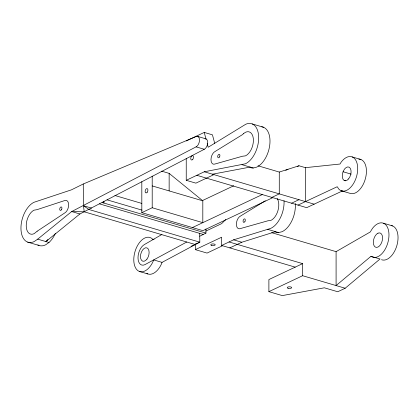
<?xml version="1.0" encoding="UTF-8"?>
<svg xmlns="http://www.w3.org/2000/svg" width="419" height="419" viewBox="0 0 419 419"><rect width="100%" height="100%" fill="white"/><g stroke="black" fill="none" stroke-linecap="round" stroke-linejoin="round"><path stroke-width="0.63" d="M103.917 201.282L103.917 203.058L205.949 233.095L205.949 228.968M141.816 181.678L141.816 212.653L152.202 207.751L152.207 176.174M169.145 190.902L169.15 173.377L161.619 171.156M222.788 245.623L207.038 253.081L195.333 249.635L195.333 243.816M268.888 291.65L268.888 279.557L302.633 263.624L302.633 275.712L268.888 291.65L282.291 295.599L324.337 287.801L337.745 291.75L345.167 288.241L380.043 258.994L370.967 256.323L336.09 285.569L336.09 251.646L370.249 231.985L372.439 228.444A17.792 10.229 -73.6 0 1 388.979 234.928A17.792 10.229 -73.6 0 1 372.439 257.036L370.967 256.323M199.701 233.373L199.811 242.172L162.043 262.378L161.095 264.735A17.792 10.229 -73.6 0 1 146.839 273.487M225.768 219.546L221.63 223.636L205.849 231.089M37.694 239.149L71.675 211.558L196.087 146.859A5.562 3.195 -73.6 0 0 199.481 140.019A5.562 3.195 -73.6 0 0 195.982 136.594L83.255 183.993L71.45 189.838L33.897 202.325A21.217 12.198 -73.6 0 0 20.95 228.423A21.217 12.198 -73.6 0 0 34.3 241.501L37.694 239.149L49.002 242.481A21.217 12.198 -73.6 0 0 55.36 233.409M205.074 138.741A5.562 3.195 -73.6 0 1 207.656 143.12A5.562 3.195 -73.6 0 1 204.289 149.279L79.877 213.978L45.896 241.564A21.217 12.198 -73.6 0 0 47.913 239.479M49.002 242.481L45.608 244.832A21.217 12.198 -73.6 0 1 37.841 244.916M265.316 200.774L240.616 215.979A6.741 3.876 -73.6 0 0 236.379 224.139A6.741 3.876 -73.6 0 0 240.49 228.544L267.877 220.803L270.805 220.446A12.701 7.301 -73.6 0 0 277.933 210.673A12.701 7.301 -73.6 0 0 277.242 198.596M161.875 234.488L144.696 244.387A10.978 6.311 -73.6 0 0 138.003 257.889A10.978 6.311 -73.6 0 0 144.911 264.651L186.748 242.014M199.732 236.232L205.949 233.095M186.235 140.941L204.242 132.425L212.443 134.834L214.743 143.481M186.235 158.366L186.24 180.306L204.263 171.78L245.34 163.813A21.217 12.198 -73.6 0 0 258.685 138.129A21.217 12.198 -73.6 0 0 245.738 124.26L208.185 147.242L207.201 143.539M213.92 174.623L195.893 183.15L186.24 180.306M233.76 185.774L202.812 200.392L202.812 222.662L152.202 207.751M285.716 170.35L288 169.271M297.275 166.579L298.983 165.772L305.404 167.663L339.998 164.033L341.166 162.137A17.792 10.229 -73.6 0 1 355.715 160.095A17.792 10.229 -73.6 0 1 353.767 183.129A17.792 10.229 -73.6 0 1 338.882 189.184L337.222 186.722L298.009 205.085L196.825 175.304M192.426 227.564L262.257 194.578M271.837 197.401L279.279 193.882L314.14 204.158L342.412 190.944M272.727 197.668L202.896 230.649L141.816 212.653M195.333 249.635L221.63 237.217L221.63 245.471L295.191 267.139M221.63 245.471L233.582 239.836L270.726 228.386A21.217 12.198 -73.6 0 0 284.03 200.795M314.14 204.158L306.692 207.677L298.009 205.085M275.534 231.66L241.779 242.25L229.832 247.891M291.561 203.199L298.988 199.69M195.086 244.324L199.811 242.172L88.922 209.495L83.475 205.719L83.255 183.993M190.991 246.351L195.123 244.481L84.235 211.81L71.675 211.558L79.877 213.978M154.113 239.17L152.914 239.652L152.479 239.04A17.792 10.229 -73.6 0 0 136.887 246.765A17.792 10.229 -73.6 0 0 137.128 269.993A17.792 10.229 -73.6 0 0 152.72 262.268L153.668 259.911L162.043 262.378M258.046 165.798L279.274 172.057L298.983 165.772M250.101 167.448A21.217 12.198 -73.6 0 0 253.249 167.998L256.648 167.144A21.217 12.198 -73.6 0 0 269.742 145.163A21.217 12.198 -73.6 0 0 261.744 126.784M274.534 231.534A21.217 12.198 -73.6 0 0 278.64 232.576L282.034 231.717A21.217 12.198 -73.6 0 0 295.301 203.503M212.47 174.199L250.143 167.087M102.095 202.55L103.917 203.058L103.514 201.864M252.285 123.956L263.598 127.287M352.196 156.931L360.921 159.503M343.067 171.748L351.169 174.136M197.71 136.432L205.912 138.846M344.151 180.432L345.397 180.799M196.087 146.859L204.289 149.279M341.166 190.729L349.896 193.3A17.792 10.229 -73.6 0 0 365.483 178.353A17.792 10.229 -73.6 0 0 358.811 159.089M241.941 164.667L253.249 167.998M383.464 223.233L392.535 225.909M204.263 171.78L279.279 193.882L279.274 172.057M152.202 185.916L202.812 200.827L169.15 173.377M267.332 229.245L278.64 232.576M271.669 232.676L336.09 251.646M114.953 195.511L141.832 203.43M107.049 199.837L142.104 210.16M233.582 239.836L241.779 242.25M99.46 203.87L203.189 234.399M229.067 241.967L302.633 263.624M91.677 208.133L83.475 205.719L84.235 211.81M302.633 275.712L345.167 288.241M139.438 271.475L147.818 273.942M27.696 242.13L39.009 245.461M204.242 132.425L206.048 139.218M305.404 167.663L305.414 201.586M391.508 225.611A17.792 10.229 -73.6 0 1 396.845 245.66A17.792 10.229 -73.6 0 1 381.51 259.707M61.624 209.448L61.399 209.825A1.781 1.021 -73.6 0 1 60.299 210.369L60.069 210.223A1.781 1.021 -73.6 0 1 60.043 207.897A1.781 1.021 -73.6 0 1 61.603 207.127A1.781 1.021 -73.6 0 1 61.624 209.448M219.572 156.874L219.341 157.24A1.781 1.021 -73.6 0 1 218.236 157.738L218.011 157.575A1.781 1.021 -73.6 0 1 218.037 155.229A1.781 1.021 -73.6 0 1 219.593 154.527A1.781 1.021 -73.6 0 1 219.572 156.874M244.958 221.447L244.727 221.813A1.781 1.021 -73.6 0 1 243.628 222.311L243.397 222.149A1.781 1.021 -73.6 0 1 243.423 219.802A1.781 1.021 -73.6 0 1 244.984 219.1A1.781 1.021 -73.6 0 1 244.958 221.447M37.15 231.22L34.217 233.634A12.701 7.301 -73.6 0 1 26.229 225.81A12.701 7.301 -73.6 0 1 33.976 210.186L36.966 209.678L64.411 200.649A6.741 3.876 -73.6 0 1 68.648 204.802A6.741 3.876 -73.6 0 1 64.536 213.093L37.15 231.22M243.617 133.52L242.669 134.509L215.23 151.406A6.741 3.876 -73.6 0 0 210.987 159.566A6.741 3.876 -73.6 0 0 215.099 163.97L242.486 156.229L245.419 155.873A12.701 7.301 -73.6 0 0 253.406 140.501A12.701 7.301 -73.6 0 0 245.66 132.2L243.617 133.52M377.948 233.21L376.754 234.012A7.458 4.29 -73.6 0 0 374.162 245.89A7.458 4.29 -73.6 0 0 381.74 242.318A7.458 4.29 -73.6 0 0 379.148 232.885L377.948 233.21M348.545 178.934A7.118 4.09 -73.6 0 0 349.21 167.223A7.118 4.09 -73.6 0 0 342.286 175.331A7.118 4.09 -73.6 0 0 348.545 178.934M147.216 192.206A2.226 1.278 -73.6 0 0 147.216 188.634A2.226 1.278 -73.6 0 0 145.147 191.394A2.226 1.278 -73.6 0 0 147.216 192.206M192.798 159.309A2.226 1.278 -73.6 0 0 192.798 155.737A2.226 1.278 -73.6 0 0 190.729 158.502A2.226 1.278 -73.6 0 0 192.798 159.309M211.621 245.408A2.226 0.828 0 0 0 215.198 244.874A2.226 0.828 0 0 0 212.176 243.984A2.226 0.828 0 0 0 211.621 245.408M288.094 288.277A2.226 0.828 0 0 0 291.676 287.748A2.226 0.828 0 0 0 288.654 286.858A2.226 0.828 0 0 0 288.094 288.277M146.964 259.104A6.976 4.012 -73.6 0 0 146.964 247.891A6.976 4.012 -73.6 0 0 140.48 256.559A6.976 4.012 -73.6 0 0 146.964 259.104"/></g></svg>
